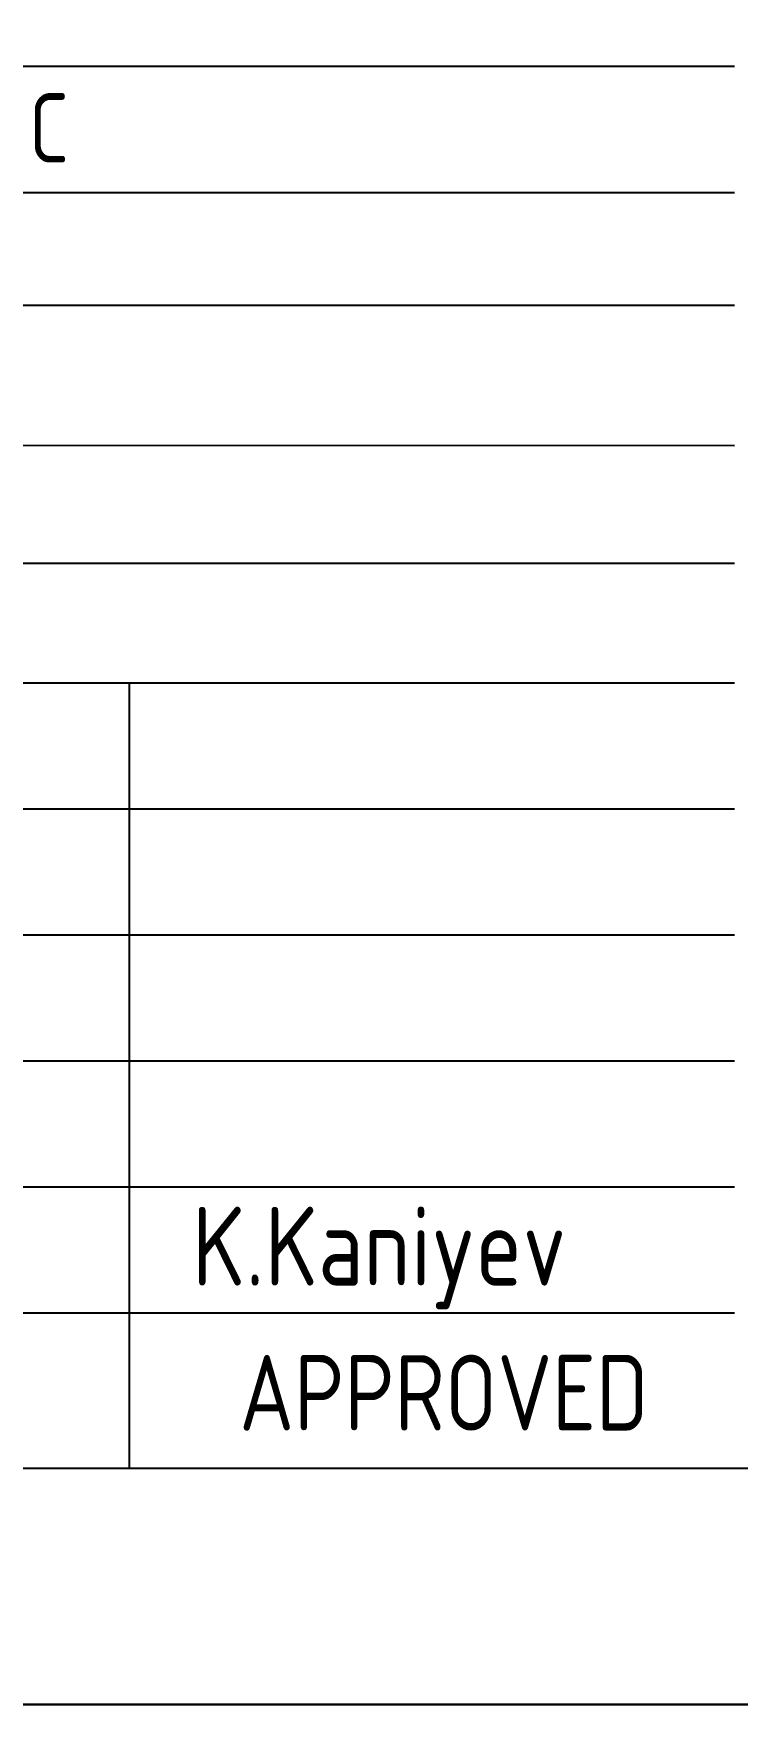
# Model space of a CAD drawing. Extents: x 0 to 594, y 0 to 420.
# Drawn here: x 380.5 to 402.8, y 0 to 53.1 of the extents above; entities that cross this region are included whole.
import ezdxf

# ---------------------------------------------------------------- set-up
doc = ezdxf.new("R2010")
doc.units = 0
doc.header["$MEASUREMENT"] = 0
doc.linetypes.add('BORDER_2012_SLN$0$8001.Solid', pattern=[0])
for name, color, linetype, lineweight in [('BORDER_2012_SLN$0$BG_Level_1', 7, 'BORDER_2012_SLN$0$8001.Solid', 25), ('BORDER_2012_SLN$0$Level_1', 7, 'BORDER_2012_SLN$0$8001.Solid', 25), ('BORDER_2012_SLN$0$Level_18', 7, 'BORDER_2012_SLN$0$8001.Solid', 25)]:
    doc.layers.add(name, color=color, linetype=linetype, lineweight=lineweight)
doc.layers.add('GT_1', color=7, linetype='Continuous')
doc.styles.add('BORDER_2012_SLN$0$GOST type A', font='GOST type A')
doc.styles.add('HTX1', font='')
doc.styles.get('HTX1').set_extended_font_data('GOST type A')

# ---------------------------------------------------------------- blocks, each defined once
blk = doc.blocks.new('BORDER_2012_SLN')
at = {"layer": 'BORDER_2012_SLN$0$BG_Level_1', "color": 7, "lineweight": -3}
for p, q in [((402.705, 52), (29.105, 52)), ((402.705, 47.992), (29.157, 48.008)), ((402.705, 44.413), (29.175, 44.419)), ((402.705, 39.963), (29.145, 40.066))]:
    blk.add_line(p, q, dxfattribs=at)
at = {"layer": 'BORDER_2012_SLN$0$Level_1', "color": 7, "lineweight": -3}
for p, q in [((402.705, 36.226), (29.154, 36.226)), ((402.705, 32.426), (25.4, 32.426)), ((383.519, 7.5), (383.522, 32.426)), ((402.705, 28.426), (29.172, 28.426)), ((402.705, 24.426), (29.181, 24.426)), ((402.705, 20.426), (29.191, 20.426)), ((402.705, 16.426), (29.2, 16.426)), ((402.705, 12.426), (29.2, 12.426)), ((25.4, 7.5), (588.6, 7.5))]:
    blk.add_line(p, q, dxfattribs=at)
at = {"layer": 'BORDER_2012_SLN$0$Level_18', "color": 7, "lineweight": -3, "flags": 128}
blk.add_lwpolyline([(0, 0), (0, 420), (594, 420), (594, 0)], close=True, dxfattribs=at)
at = {"layer": 'BORDER_2012_SLN$0$BG_Level_1', "color": 7, "attachment_point": 1, "style": 'BORDER_2012_SLN$0$GOST type A'}
for s, insert, char_height in [('{\\fGOST type A|b0|i0|c0|p34;\\C256; 3. THE INTERIOR OF THE PIPE, AT WELDS, SHALL BE GROUND SMOOTH IN ORDER TO ENSURE ALIGNMENT OF INTERNAL SURFACE OF PIPE AND FLANGE AND RESPECT TOLERANCE OF FABRICATION UNLESS A MORE STRINGENT SMOOTH GRADE IS REQUIRED BY LICENSOR AS PER NOTES ON LINE LIST OR ISOMETRIC}', (29.12, 51.152), 2.2), ('{\\l\\fGOST type A|b0|i0;\\T1;APPROVED}', (387, 11.1), 2.4)]:
    blk.add_mtext(s, dxfattribs=dict(at, insert=insert, char_height=char_height))

msp = doc.modelspace()

# ---------------------------------------------------------------- linework, layer by layer
at = {"layer": 'GT_1', "flags": 128}
msp.add_lwpolyline([(0, 0), (594, 0), (594, 420), (0, 420), (0, 0)], dxfattribs=at)

# ---------------------------------------------------------------- block references
at = {"linetype": 'Continuous'}
msp.add_blockref('BORDER_2012_SLN', (0, 0), dxfattribs=at)

# ---------------------------------------------------------------- texts
at = {"layer": 'GT_1', "style": 'HTX1', "width": 1.02}
msp.add_text('K.Kaniyev', height=2.5, dxfattribs=at).set_placement((385.5, 13.3))
msp.add_text('K.Kaniyev', height=2.5, dxfattribs=at).set_placement((385.5, 13.3))
msp.add_text('K.Kaniyev', height=2.5, dxfattribs=at).set_placement((385.5, 13.3))
msp.add_text('K.Kaniyev', height=2.5, dxfattribs=at).set_placement((385.5, 13.3))
msp.add_text('K.Kaniyev', height=2.5, dxfattribs=at).set_placement((385.5, 13.3))
msp.add_text('K.Kaniyev', height=2.5, dxfattribs=at).set_placement((385.5, 13.3))
msp.add_text('K.Kaniyev', height=2.5, dxfattribs=at).set_placement((385.5, 13.3))
msp.add_text('K.Kaniyev', height=2.5, dxfattribs=at).set_placement((385.5, 13.3))
msp.add_text('K.Kaniyev', height=2.5, dxfattribs=at).set_placement((385.5, 13.3))
msp.add_text('K.Kaniyev', height=2.5, dxfattribs=at).set_placement((385.5, 13.3))
msp.add_text('K.Kaniyev', height=2.5, dxfattribs=at).set_placement((385.5, 13.3))
msp.add_text('K.Kaniyev', height=2.5, dxfattribs=at).set_placement((385.5, 13.3))
msp.add_text('K.Kaniyev', height=2.5, dxfattribs=at).set_placement((385.5, 13.3))
msp.add_text('K.Kaniyev', height=2.5, dxfattribs=at).set_placement((385.5, 13.3))
msp.add_text('K.Kaniyev', height=2.5, dxfattribs=at).set_placement((385.5, 13.3))

doc.saveas('drawing.dxf')
